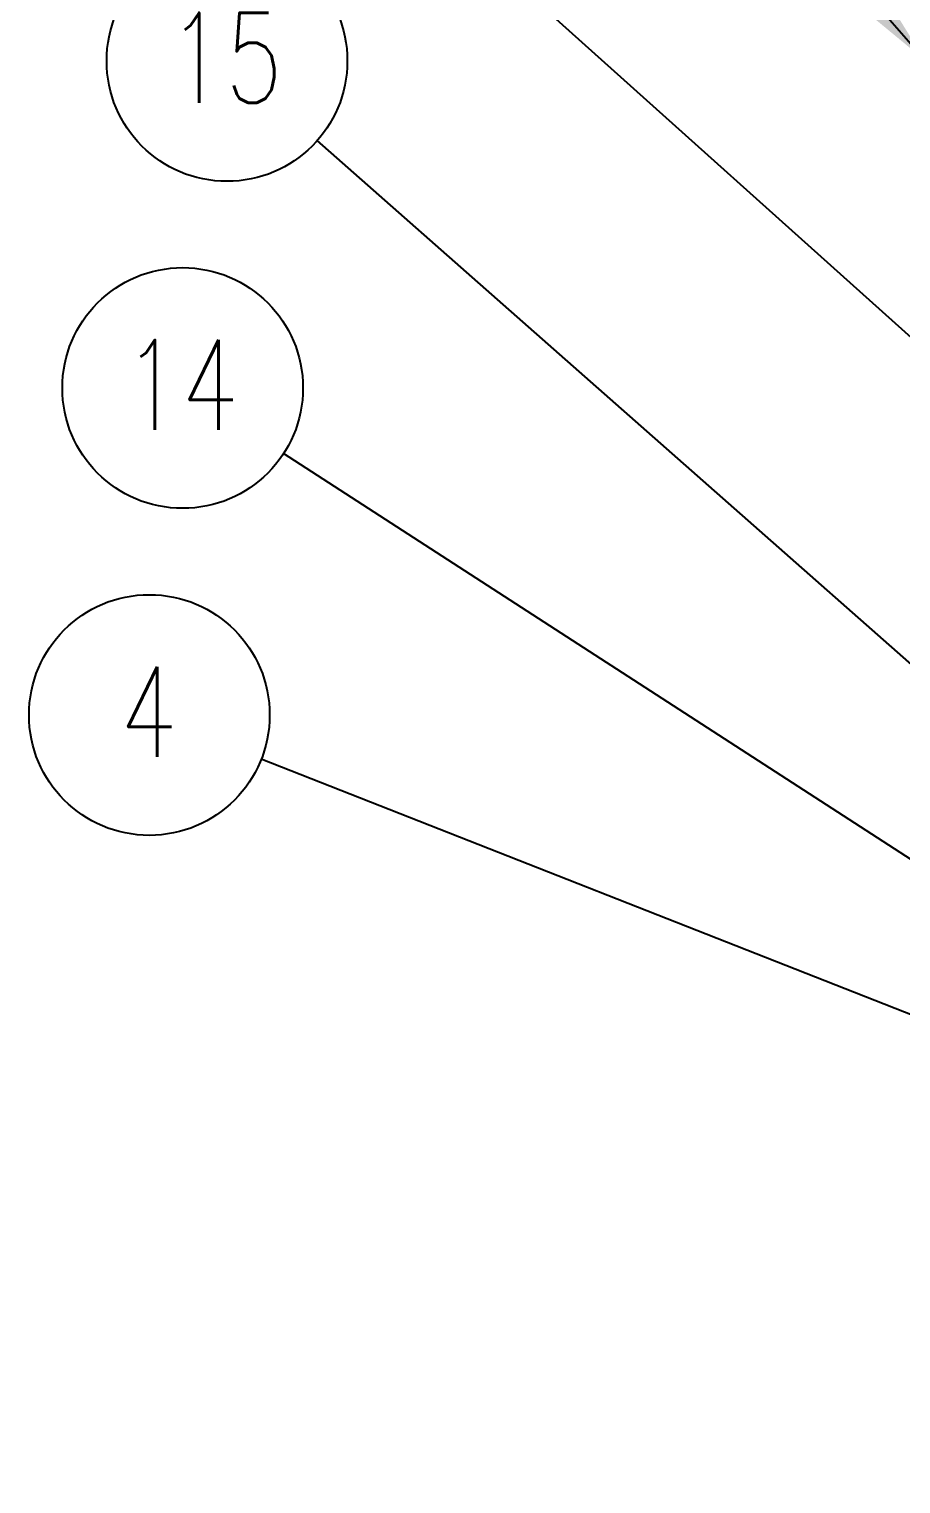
# Model space of a CAD drawing. Header units: millimetres. Extents: x 0 to 55611, y 0 to 32827.
# Drawn here: x 11844 to 12921, y 14158 to 15955 of the extents above; entities that cross this region are included whole.
import ezdxf

# ---------------------------------------------------------------- set-up
doc = ezdxf.new("R2010")
doc.units = ezdxf.units.MM
doc.header["$LTSCALE"] = 10
doc.linetypes.add('SLD-Continua', pattern=[0])
doc.layers.add('FIMSA-ACOTACIONES', color=7, linetype='SLD-Continua')
doc.layers.add('SLD-0_0', color=7, linetype='SLD-Continua')
doc.styles.add('1', font='romans.shx', dxfattribs={"height": 125})
doc.styles.add('SLDTEXTSTYLE18', font='romans.shx', dxfattribs={"width": 0.75})
doc.dimstyles.new('50', dxfattribs={"dimscale": 0, "dimtxt": 125, "dimasz": 125, "dimexe": 125, "dimexo": 125, "dimgap": 50, "dimtad": 1, "dimdec": 0, "dimlfac": 49.861111, "dimzin": 1, "dimtxsty": '1', "dimcen": 2.5, "dimclrd": 1, "dimclre": 1, "dimadec": 0, "dimazin": 0, "dimtfac": 1, "dimtdec": 0, "dimtmove": 0, "dimatfit": 3, "dimfxl": 1, "dimtzin": 1, "dimarcsym": 0})

# ---------------------------------------------------------------- blocks, each defined once
blk = doc.blocks.new('SW_NOTE_0_82')
at = {"layer": 'FIMSA-ACOTACIONES', "color": 0}
blk.add_circle((-124.8, 80.8), 148.7, dxfattribs=at)
at = {"layer": 'FIMSA-ACOTACIONES', "color": 0, "insert": (-127, 140.3), "char_height": 111.12, "attachment_point": 2, "style": 'SLDTEXTSTYLE18'}
blk.add_mtext('14', dxfattribs=at)
blk = doc.blocks.new('SW_NOTE_0_83')
at = {"layer": 'FIMSA-ACOTACIONES', "color": 0}
blk.add_circle((-111.5, 98.3), 148.7, dxfattribs=at)
at = {"layer": 'FIMSA-ACOTACIONES', "color": 0, "insert": (-113.8, 157.8), "char_height": 111.12, "attachment_point": 2, "style": 'SLDTEXTSTYLE18'}
blk.add_mtext('15', dxfattribs=at)
blk = doc.blocks.new('SW_NOTE_0_92')
at = {"layer": 'SLD-0_0', "color": 0}
blk.add_circle((-138.4, 54.4), 148.7, dxfattribs=at)
at = {"layer": 'SLD-0_0', "color": 0, "insert": (-139.5, 113.9), "char_height": 111.1, "attachment_point": 2, "style": 'SLDTEXTSTYLE18'}
blk.add_mtext('4', dxfattribs=at)

msp = doc.modelspace()

# ---------------------------------------------------------------- block references
at = {"layer": 'FIMSA-ACOTACIONES'}
for name, p in [('SW_NOTE_0_83', (12199.8, 15817.6)), ('SW_NOTE_0_82', (12158.3, 15431))]:
    msp.add_blockref(name, p, dxfattribs=at)
at = {"layer": 'SLD-0_0'}
msp.add_blockref('SW_NOTE_0_92', (12130.7, 15053.3), dxfattribs=at)

# ---------------------------------------------------------------- leaders
for points in [[(12950.8, 15916.9), (12384.8, 16564.3)], [(14056.3, 14566.9), (12274.3, 16166)], [(13205.1, 14931), (12199.8, 15817.6)], [(13428.4, 14608.5), (12158.3, 15431)], [(13529.6, 14502.9), (12130.7, 15053.3)], [(13517.9, 14167.2), (12297.1, 13991.9)]]:
    msp.add_leader(points, dimstyle='50', override={"dimscale": 1, "dimlfac": 1})

doc.saveas('drawing.dxf')
